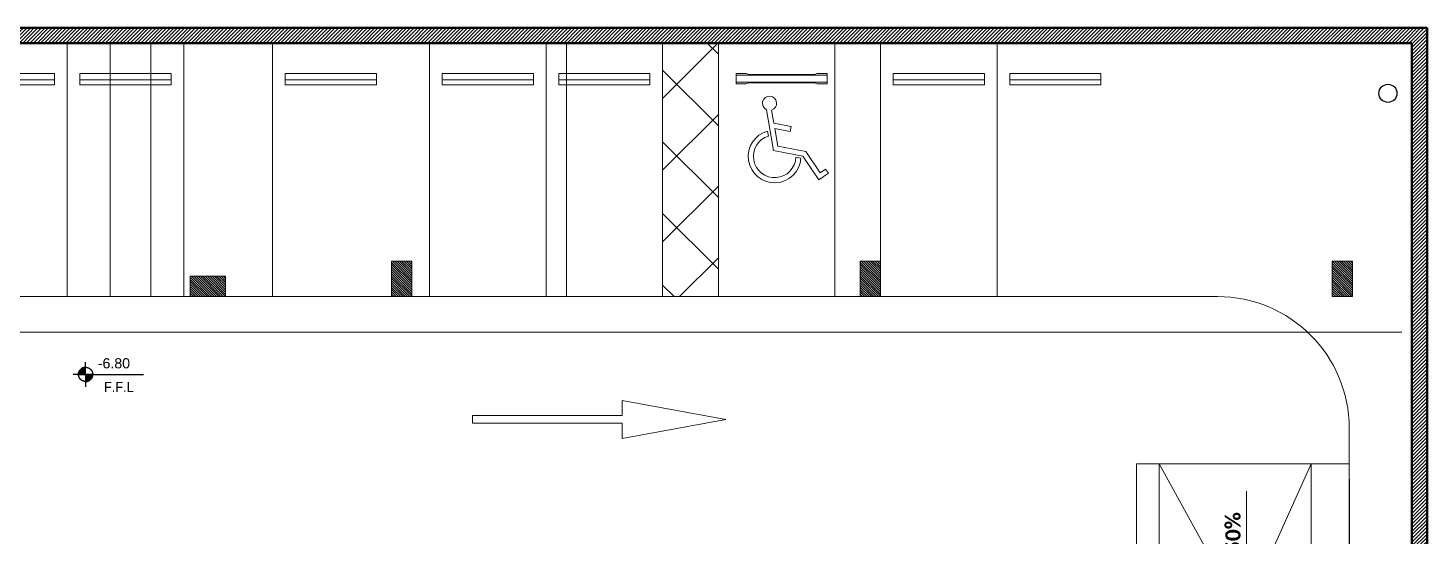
# Model space of a CAD drawing. Header units: millimetres. Extents: x -967280 to 3852, y 2833 to 1955156.
# Drawn here: x -940521 to -912911, y 453091 to 463116 of the extents above; entities that cross this region are included whole.
import ezdxf

# ---------------------------------------------------------------- set-up
doc = ezdxf.new("R2010")
doc.units = ezdxf.units.MM
doc.header["$LTSCALE"] = 1000
for name, pattern in [('Dash', [6.35, 3.175, -3.175]), ('HRZN_Line-Ptrn-Dash', [4, 2, -2]), ('HRZN_Line-Ptrn-Sold', [9144001.0, 9144000.0, -1])]:
    doc.linetypes.add(name, pattern=pattern)
for name, color, linetype, lineweight in [('A-COLS', 8, 'HRZN_Line-Ptrn-Sold', 18), ('A-CONTOUR', 3, 'Continuous', 13), ('A-DIM', 7, 'Continuous', 13), ('A-FLOR-PATT', 1, 'Continuous', 13), ('A-HATCH', 1, 'Continuous', 13), ('A-SYMB', 7, 'Continuous', 13), ('A-SYMB-LEVEL', 7, 'Continuous', 13), ('A-TONE', 40, 'HRZN_Line-Ptrn-Sold', 35), ('A-WALL', 8, 'HRZN_Line-Ptrn-Sold', 50), ('C-PKNG', 1, 'Continuous', 13), ('DASHED', 1, 'HRZN_Line-Ptrn-Dash', 30)]:
    doc.layers.add(name, color=color, linetype=linetype, lineweight=lineweight)
doc.layers.add('ARCH', color=8, linetype='Continuous')
doc.layers.add('S - col hach', color=1, linetype='Continuous')
doc.styles.add('Arial_1', font='arial.ttf', dxfattribs={"width": 0.9, "height": 200})
doc.styles.add('Arial_2', font='arial.ttf', dxfattribs={"height": 200})
doc.styles.add('Calibri_B', font='calibrib.ttf', dxfattribs={"height": 300})
pattern_1 = [(135, (168406.875, -346239.72), (-22.4506403, -22.4506403), [])]

# ---------------------------------------------------------------- blocks, each defined once
blk = doc.blocks.new('Direction Arrows - Straight - Direction Arrow - Straight-3735802-BASEMENT 03 FLOOR FFL')
at = {"layer": 'A-CONTOUR'}
for p, q in [((-77, 5000), (-452, 2950)), ((298, 2950), (-77, 5000)), ((-452, 2950), (-152, 2950)), ((-152, 2950), (-152, 0)), ((-2, 0), (-2, 2950)), ((-2, 2950), (298, 2950)), ((-152, 0), (-2, 0))]:
    blk.add_line(p, q, dxfattribs=at)
blk = doc.blocks.new('A$C9b85c5ad')
at = {"layer": 'A-FLOR-PATT', "color": 5}
blk.add_line((47335, 3200), (-100, 3200), dxfattribs=at)
blk = doc.blocks.new('A$Ce698b90d')
at = {"layer": 'A-SYMB-LEVEL'}
h = blk.add_hatch(color=4, dxfattribs=at)
edge = h.paths.add_edge_path()
edge.add_line((27462.6, -6835.5), (27322.6, -6835.5))
edge.add_arc((27462.6, -6835.5), 140, 90, 180, ccw=False)
edge.add_line((27462.6, -6695.5), (27462.6, -6835.5))
h = blk.add_hatch(color=4, dxfattribs=at)
edge = h.paths.add_edge_path()
edge.add_line((27462.6, -6835.5), (27602.6, -6835.5))
edge.add_arc((27462.6, -6835.5), 140, 270, 360, ccw=False)
edge.add_line((27462.6, -6975.5), (27462.6, -6835.5))
at = {"layer": 'A-TONE', "linetype": 'Continuous', "lineweight": 13}
h = blk.add_hatch(dxfattribs=at)
h.set_pattern_fill('FP_1', color=4, style=0, pattern_type=2)
h.set_pattern_definition([(45, (6650, -35800), (-35.35534, 35.35534), [])])
h.paths.add_polyline_path([(52050, -300), (53637.3, -300), (53637.3, 0), (52550, 0), (52050, -10.7)])
h.paths.add_polyline_path([(300, -300), (14950, -300), (14950, 0), (300, 0)])
h.paths.add_polyline_path([(52050, -300), (52050, 0), (45350, 0), (45350, -300), (49473.5, -300)])
h.paths.add_polyline_path([(14950, -300), (22552.3, -300), (22552.3, 0), (14950, 0), (14950, -264)])
h.paths.add_polyline_path([(45350, -300), (45350, 0), (41050, 0), (41050, -300), (43246, -300)])
h.paths.add_polyline_path([(22550, -300), (26349.3, -300), (26349.3, 0), (22550, 0), (22550, -212.8)])
h.paths.add_polyline_path([(26350, -300), (33957.3, -300), (33957.3, 0), (26350, 0), (26350, -187.2)])
h.paths.add_polyline_path([(41050, -300), (41050, 0), (33950, 0), (33950, -300), (40132.2, -300)])
h = blk.add_hatch(dxfattribs=at)
h.set_pattern_fill('FP_1', color=4, style=0, pattern_type=2)
h.set_pattern_definition([(45, (6150, -35800), (-35.35534, 35.35534), [])])
h.paths.add_polyline_path([(53935, -45000), (53935, 0), (53635, 0), (53635, -45000)])
at = {"layer": 'C-PKNG'}
h = blk.add_hatch(dxfattribs=at)
h.set_pattern_fill('FP_43', color=4, style=0, pattern_type=2)
h.set_pattern_definition([(45, (4250, -35800), (-707.107, 707.107), []), (135, (4250, -35800), (-707.107, -707.107), [])])
h.paths.add_polyline_path([(39950, -5300), (39950, -300), (38850, -300), (38850, -5300)])
at = {"layer": 'S - col hach'}
h = blk.add_hatch(dxfattribs=at)
h.set_pattern_fill('ANSI31', color=4, scale=10, angle=90)
h.set_pattern_definition(pattern_1)
h.paths.add_polyline_path([(33900, -4600), (33500, -4600), (33500, -5300), (33900, -5300)])
h = blk.add_hatch(dxfattribs=at)
h.set_pattern_fill('ANSI31', color=4, scale=10, angle=90)
h.set_pattern_definition(pattern_1)
h.paths.add_polyline_path([(43150, -4600), (42750, -4600), (42750, -5300), (43150, -5300)])
h = blk.add_hatch(dxfattribs=at)
h.set_pattern_fill('ANSI31', color=4, scale=10, angle=90)
h.set_pattern_definition(pattern_1)
h.paths.add_polyline_path([(52465.3, -4600), (52065.3, -4600), (52065.3, -5300), (52465.3, -5300)])
h = blk.add_hatch(dxfattribs=at)
h.set_pattern_fill('ANSI31', color=4, scale=10, angle=90)
h.set_pattern_definition(pattern_1)
h.paths.add_polyline_path([(29524.8, -4900), (29524.8, -5300), (30224.8, -5300), (30224.8, -4900)])
at = {"color": 4}
blk.add_circle((53164.3, -1289.7), 178, dxfattribs=at)
at = {"layer": 'A-COLS', "color": 4}
for points in [[(33900, -4600), (33500, -4600), (33500, -5300), (33900, -5300)], [(43150, -4600), (42750, -4600), (42750, -5300), (43150, -5300)], [(52465.3, -4600), (52065.3, -4600), (52065.3, -5300), (52465.3, -5300)], [(29524.8, -4900), (29524.8, -5300), (30224.8, -5300), (30224.8, -4900)]]:
    blk.add_lwpolyline(points, close=True, dxfattribs=at)
at = {"layer": 'A-FLOR-PATT', "color": 4}
for p, q in [((53935, 0), (53935, -45000)), ((500, 0), (53935, 0)), ((27950, -300), (27950, -5300)), ((28750, -5300), (28750, -300)), ((36950, -5300), (36950, -300)), ((39950, -5300), (39950, -300)), ((42250, -5300), (42250, -300)), ((25100, -5300), (26550, -5300)), ((33450, -5300), (34250, -5300)), ((40150, -5300), (41250, -5300)), ((49800, -5300), (42450, -5300)), ((52400, -7900), (52400, -19206.6)), ((52400, -8600), (48200, -8600)), ((48200, -17045), (48200, -8600)), ((48650, -8600), (48650, -19044.7)), ((48650, -8600), (50300, -11600)), ((50300, -11600), (51650, -8600)), ((51650, -19105.1), (51650, -8600))]:
    blk.add_line(p, q, dxfattribs=at)
blk.add_arc((49800, -7900), 2600, 0, 90, dxfattribs=at)
at = {"layer": 'A-HATCH', "color": 4}
for p, q in [((39950, -5300), (39950, -300)), ((38850, -5300), (39950, -5300))]:
    blk.add_line(p, q, dxfattribs=at)
at = {"layer": 'A-SYMB', "color": 4}
blk.add_line((50370.3, -9141.8), (50370.3, -11641.8), dxfattribs=at)
at = {"layer": 'A-SYMB-LEVEL', "color": 4, "linetype": 'HRZN_Line-Ptrn-Sold', "lineweight": 25}
for p, q in [((27462.6, -6695.5), (27462.6, -6591.3)), ((27322.6, -6835.5), (27218.3, -6835.5)), ((27322.6, -6835.5), (27462.6, -6835.5)), ((27462.6, -6835.5), (27462.6, -6695.5)), ((27462.6, -6835.5), (27462.6, -6975.5)), ((27602.6, -6835.5), (27462.6, -6835.5)), ((27602.6, -6835.5), (28602.6, -6835.5)), ((27462.6, -6975.5), (27462.6, -7079.2))]:
    blk.add_line(p, q, dxfattribs=at)
blk.add_circle((27462.6, -6835.5), 140, dxfattribs=at)
for start, end in [(90, 180), (270, 0)]:
    blk.add_arc((27462.6, -6835.5), 140, start, end, dxfattribs=at)
at = {"layer": 'A-WALL', "color": 4}
for p, q in [((52550, 0), (0, 0)), ((53935, 0), (52550, 0)), ((53935, -45000), (53935, 0)), ((22550, -300), (26350, -300)), ((26350, -300), (33950, -300)), ((33950, -300), (41050, -300)), ((41050, -300), (45350, -300)), ((45350, -300), (52550, -300)), ((52550, -300), (53635, -300)), ((53635, -300), (53635, -44700))]:
    blk.add_line(p, q, dxfattribs=at)
at = {"layer": 'C-PKNG', "color": 4}
for p, q in [((27100, -5300), (27100, -300)), ((27100, -300), (27100, -5300)), ((29400, -5300), (29400, -300)), ((31150, -300), (31150, -5300)), ((31150, -300), (31150, -5300)), ((34250, -300), (34250, -5300)), ((36550, -300), (36550, -5300)), ((38850, -5300), (38850, -300)), ((39950, -300), (39950, -5300)), ((43150, -300), (43150, -5300)), ((45450, -300), (45450, -5300)), ((25050, -900), (26850, -900)), ((25050, -1020), (26850, -1020)), ((26850, -900), (26850, -1020)), ((26850, -1020), (26850, -1120)), ((27350, -1020), (27350, -900)), ((27350, -900), (29150, -900)), ((27350, -1120), (27350, -1020)), ((27350, -1020), (29150, -1020)), ((29150, -900), (29150, -1020)), ((29150, -1020), (29150, -1120)), ((31400, -1020), (31400, -900)), ((31400, -900), (33200, -900)), ((31400, -1120), (31400, -1020)), ((31400, -1020), (33200, -1020)), ((33200, -900), (33200, -1020)), ((33200, -1020), (33200, -1120)), ((34500, -1020), (34500, -900)), ((34500, -900), (36300, -900)), ((34500, -1120), (34500, -1020)), ((34500, -1020), (36300, -1020)), ((36300, -900), (36300, -1020)), ((36300, -1020), (36300, -1120)), ((36800, -1020), (36800, -900)), ((36800, -900), (38600, -900)), ((36800, -1120), (36800, -1020)), ((36800, -1020), (38600, -1020)), ((38600, -900), (38600, -1020)), ((38600, -1020), (38600, -1120)), ((40300, -1100), (40300, -900)), ((40300, -900), (40500, -900)), ((40300, -1070), (40300, -930)), ((42100, -930), (40300, -930)), ((42100, -1070), (40300, -1070)), ((40500, -1100), (40300, -1100)), ((40500, -900), (40550, -918.3)), ((40550, -1081.7), (40500, -1100)), ((40550, -918.3), (41850, -918.3)), ((41850, -1081.7), (40550, -1081.7)), ((41850, -918.3), (41900, -900)), ((41900, -1100), (41850, -1081.7)), ((41900, -900), (42100, -900)), ((42100, -1100), (41900, -1100)), ((42100, -900), (42100, -930)), ((42100, -930), (42100, -1100)), ((42100, -930), (42100, -1070)), ((43400, -1020), (43400, -900)), ((43400, -900), (45200, -900)), ((43400, -1120), (43400, -1020)), ((43400, -1020), (45200, -1020)), ((45200, -900), (45200, -1020)), ((45200, -1020), (45200, -1120)), ((45700, -1020), (45700, -900)), ((45700, -900), (47500, -900)), ((45700, -1120), (45700, -1020)), ((45700, -1020), (47500, -1020)), ((47500, -900), (47500, -1020)), ((47500, -1020), (47500, -1120)), ((25050, -1120), (26850, -1120)), ((27350, -1120), (29150, -1120)), ((31400, -1120), (33200, -1120)), ((34500, -1120), (36300, -1120)), ((36800, -1120), (38600, -1120)), ((43400, -1120), (45200, -1120)), ((45700, -1120), (47500, -1120)), ((41040, -2415.2), (40898.4, -1612.1)), ((40898.4, -1612.1), (41040, -2415.2)), ((41001.2, -1619.2), (41046.7, -1877.2)), ((41046.7, -1877.2), (41001.2, -1619.2)), ((41046.7, -1877.2), (41384.4, -1942.8)), ((41384.4, -1942.8), (41046.7, -1877.2)), ((40921.8, -2033), (40939.3, -2132)), ((40939.3, -2132), (40921.8, -2033)), ((41365.3, -2041), (41065.3, -1982.7)), ((41065.3, -1982.7), (41126.5, -2330.2)), ((41126.5, -2330.2), (41065.3, -1982.7)), ((41065.3, -1982.7), (41365.3, -2041)), ((41384.4, -1942.8), (41365.3, -2041)), ((41365.3, -2041), (41384.4, -1942.8)), ((41615.8, -2527.2), (41040, -2415.2)), ((41040, -2415.2), (41615.8, -2527.2)), ((41126.5, -2330.2), (41675.5, -2436.9)), ((41675.5, -2436.9), (41126.5, -2330.2)), ((41675.5, -2436.9), (41959.2, -2857.5)), ((41959.2, -2857.5), (41675.5, -2436.9)), ((41480.6, -2551.8), (41579.6, -2571.1)), ((41579.6, -2571.1), (41480.6, -2551.8)), ((41932.2, -2996.3), (41615.8, -2527.2)), ((41615.8, -2527.2), (41932.2, -2996.3)), ((42122.9, -2867.7), (41932.2, -2996.3)), ((41932.2, -2996.3), (42122.9, -2867.7)), ((41959.2, -2857.5), (42067, -2784.8)), ((42067, -2784.8), (41959.2, -2857.5)), ((42067, -2784.8), (42122.9, -2867.7)), ((42122.9, -2867.7), (42067, -2784.8)), ((24800, -5300), (27100, -5300)), ((27100, -5300), (29400, -5300)), ((27400, -5300), (31150, -5300)), ((31150, -5300), (33450, -5300)), ((34250, -5300), (36550, -5300)), ((36550, -5300), (38850, -5300)), ((39950, -5300), (42450, -5300)), ((43150, -5300), (45450, -5300)), ((45450, -5300), (47750, -5300))]:
    blk.add_line(p, q, dxfattribs=at)
for centre, radius, start, end in [((40958.8, -1485.8), 140, 287.63963, 244.45489), ((40958.8, -1485.8), 140, 287.63963, 244.45489), ((41060.9, -2534), 520, 105.51773, 355.91569), ((41060.9, -2534), 520, 105.51773, 355.91569), ((41060.9, -2534), 420, 106.83714, 357.57347), ((41060.9, -2534), 420, 106.83714, 357.57347)]:
    blk.add_arc(centre, radius, start, end, dxfattribs=at)
at = {"layer": 'DASHED', "color": 4, "linetype": 'Dash', "ltscale": 50}
blk.add_line((52400, -8900), (52400, -29900), dxfattribs=at)
at = {"layer": 'A-CONTOUR', "color": 4, "rotation": 269.9999999999997}
blk.add_blockref('Direction Arrows - Straight - Direction Arrow - Straight-3735802-BASEMENT 03 FLOOR FFL', (35100, -7800), dxfattribs=at)
at = {"layer": 'A-SYMB', "color": 4, "insert": (49954.5, -10718.7), "char_height": 300, "width": 1432.525, "attachment_point": 1, "rotation": 90, "line_spacing_factor": 1.158048, "style": 'Calibri_B'}
blk.add_mtext('7.50%', dxfattribs=at)
at = {"layer": 'A-SYMB-LEVEL', "color": 4, "insert": (27825.4, -6984.4), "char_height": 200, "width": 721.519, "attachment_point": 1, "style": 'Arial_1'}
blk.add_mtext('F.F.L', dxfattribs=at)
at = {"layer": 'A-SYMB-LEVEL', "color": 4, "insert": (27702.8, -6516.5), "char_height": 200, "width": 947.577, "attachment_point": 1, "line_spacing_factor": 0.941778, "style": 'Arial_2', "bg_fill": 3, "box_fill_scale": 1.25, "bg_fill_color": 256, "bg_fill_true_color": 13158600, "bg_fill_transparency": 0}
blk.add_mtext('-6.80', dxfattribs=at)
at = {"layer": 'A-DIM', "color": 4}
blk.add_blockref('A$C9b85c5ad', (6100, -9200), dxfattribs=at)

msp = doc.modelspace()

# ---------------------------------------------------------------- block references
at = {"layer": 'ARCH', "lineweight": 106, "ltscale": 30}
msp.add_blockref('A$Ce698b90d', (-966846.1, 463116.2), dxfattribs=at)

doc.saveas('drawing.dxf')
